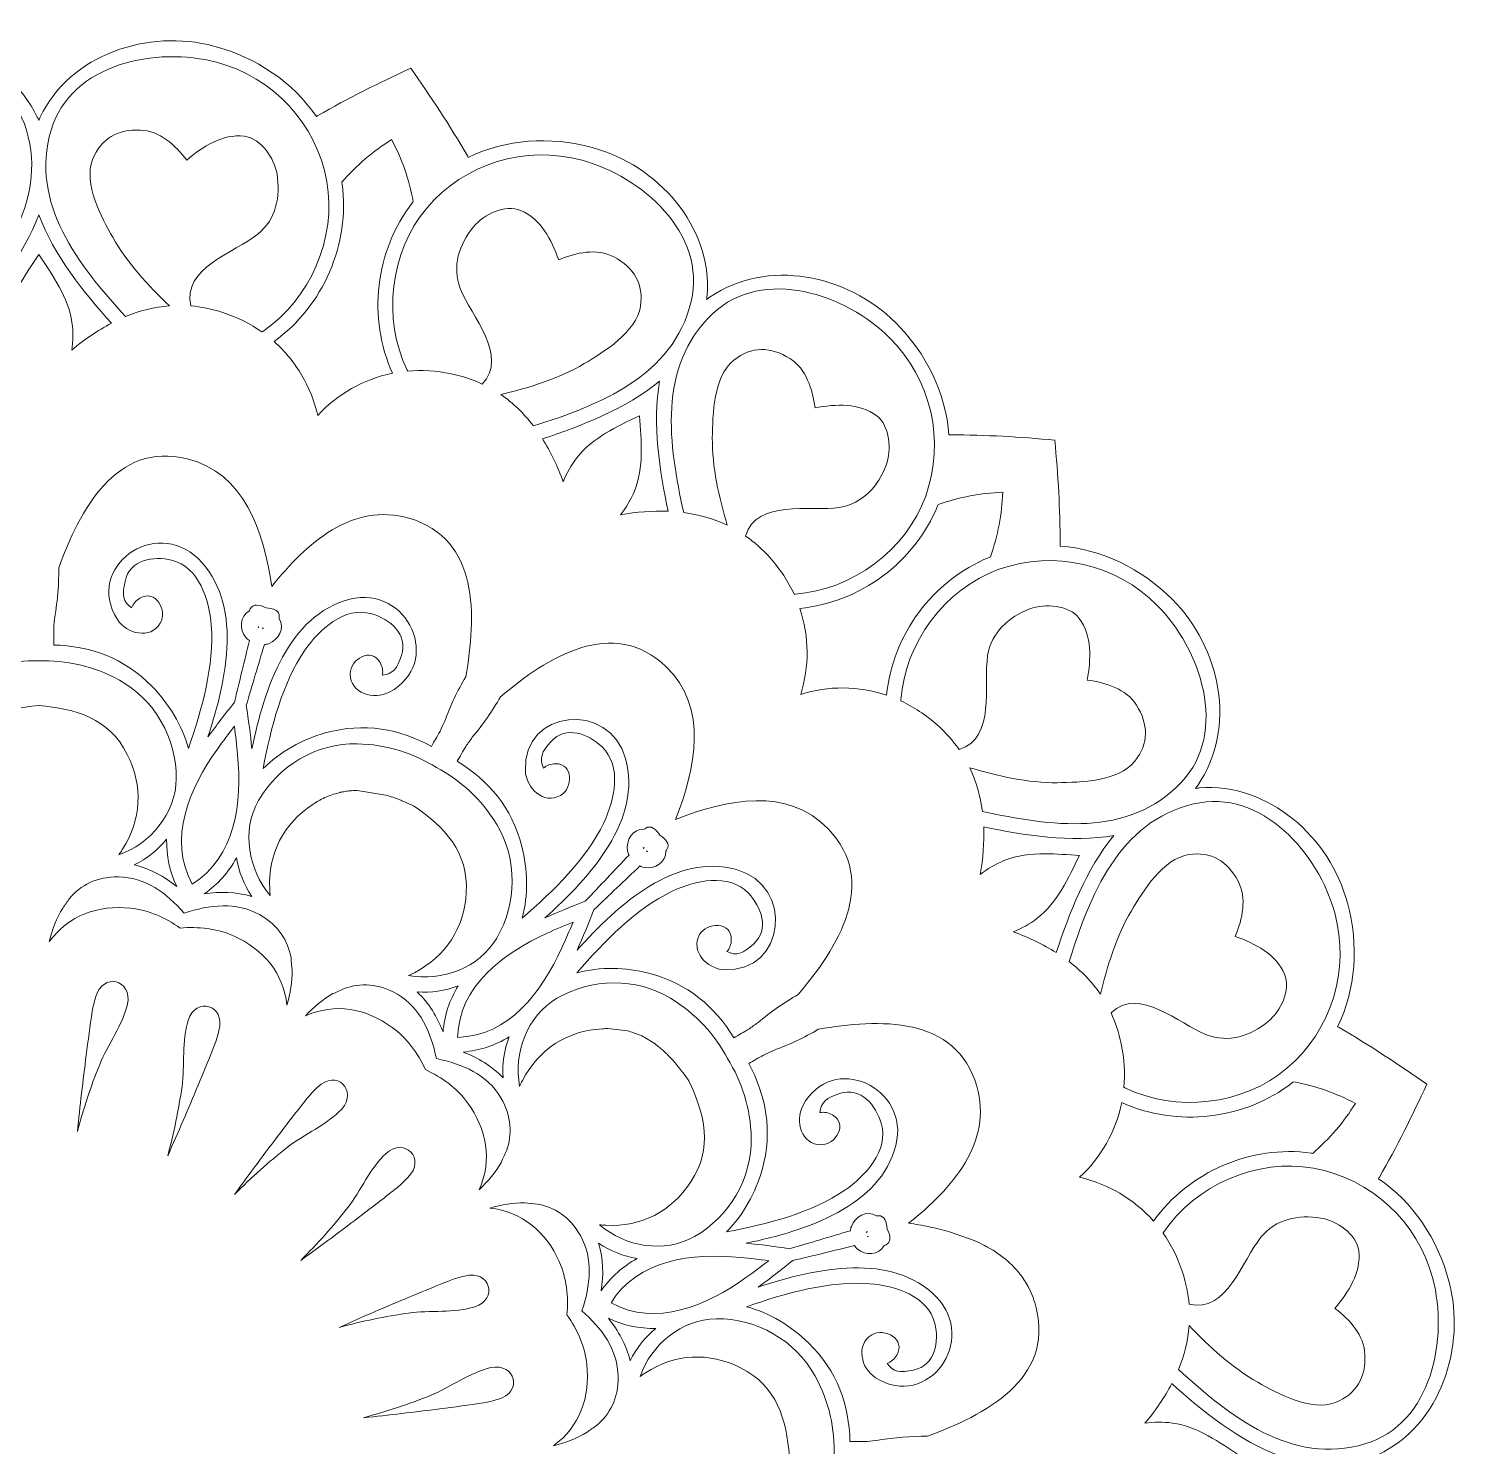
# Model space of a CAD drawing. Header units: inches. Extents: x 55 to 655, y -401 to -5.
# Drawn here: x 559.3 to 654.7, y -99.3 to -5.3 of the extents above; entities that cross this region are included whole.
import ezdxf

# ---------------------------------------------------------------- set-up
doc = ezdxf.new("R2010")
doc.units = ezdxf.units.IN
doc.header["$MEASUREMENT"] = 0
doc.layers.add('Layer 1', color=7, linetype='Continuous')

msp = doc.modelspace()

# ---------------------------------------------------------------- linework, layer by layer
at = {"layer": 'Layer 1', "lineweight": 0}
for points, knots in [([(648.81, -100.1), (648.73, -100.06), (648.66, -100.04), (648.58, -100), (648.66, -99.96), (648.73, -99.94), (648.81, -99.9), (653, -97.91), (654.67, -92.71), (653.52, -88.39), (652.77, -85.57), (651.13, -83.14), (648.84, -81.59), (648.86, -81.56), (648.89, -81.53), (648.91, -81.5), (650.05, -79.49), (651.09, -77.43), (652.05, -75.33), (650.17, -74), (648.24, -72.74), (646.25, -71.57), (646.21, -71.55), (646.18, -71.53), (646.14, -71.52), (647.35, -69.03), (647.56, -66.11), (646.79, -63.29), (645.63, -58.98), (641.58, -55.31), (636.97, -55.68), (636.88, -55.69), (636.8, -55.7), (636.71, -55.71), (636.76, -55.64), (636.82, -55.58), (636.86, -55.51), (639.5, -51.69), (638.34, -46.35), (635.19, -43.19), (633.13, -41.12), (630.49, -39.84), (627.73, -39.64), (627.74, -39.6), (627.74, -39.56), (627.74, -39.52), (627.73, -37.21), (627.61, -34.91), (627.38, -32.62), (625.09, -32.39), (622.79, -32.27), (620.48, -32.26), (620.44, -32.26), (620.4, -32.26), (620.36, -32.27), (620.16, -29.51), (618.88, -26.87), (616.81, -24.81), (613.65, -21.66), (608.31, -20.5), (604.49, -23.14), (604.42, -23.18), (604.36, -23.24), (604.29, -23.29), (604.3, -23.2), (604.31, -23.12), (604.32, -23.03), (604.69, -18.42), (601.02, -14.37), (596.71, -13.21), (593.89, -12.44), (590.97, -12.65), (588.48, -13.86), (588.47, -13.82), (588.45, -13.79), (588.43, -13.75), (587.26, -11.76), (586, -9.83), (584.67, -7.95), (582.57, -8.91), (580.51, -9.95), (578.5, -11.09), (578.47, -11.11), (578.44, -11.14), (578.41, -11.16), (576.86, -8.87), (574.43, -7.23), (571.61, -6.48), (567.29, -5.33), (562.09, -7), (560.1, -11.19), (560.06, -11.27), (560.04, -11.34), (560, -11.42), (559.96, -11.34), (559.94, -11.27), (559.9, -11.19), (557.91, -7), (552.71, -5.33), (548.39, -6.48), (545.57, -7.23), (543.14, -8.87), (541.59, -11.16), (541.56, -11.14), (541.53, -11.11), (541.5, -11.09), (539.49, -9.95), (537.43, -8.91), (535.33, -7.95), (534, -9.83), (532.74, -11.76), (531.57, -13.75), (531.55, -13.79), (531.53, -13.82), (531.52, -13.86), (529.03, -12.65), (526.11, -12.44), (523.29, -13.21), (518.98, -14.37), (515.31, -18.42), (515.68, -23.03), (515.69, -23.12), (515.7, -23.2), (515.71, -23.29), (515.64, -23.24), (515.58, -23.18), (515.51, -23.14), (511.69, -20.5), (506.35, -21.66), (503.19, -24.81), (501.12, -26.87), (499.84, -29.51), (499.64, -32.27), (499.6, -32.26), (499.56, -32.26), (499.52, -32.26), (497.21, -32.27), (494.91, -32.39), (492.62, -32.62), (492.39, -34.91), (492.27, -37.21), (492.26, -39.52), (492.26, -39.56), (492.26, -39.6), (492.27, -39.64), (489.51, -39.84), (486.87, -41.12), (484.81, -43.19), (481.66, -46.35), (480.5, -51.69), (483.14, -55.51), (483.18, -55.58), (483.24, -55.64), (483.29, -55.71), (483.2, -55.7), (483.12, -55.69), (483.03, -55.68), (478.42, -55.31), (474.37, -58.98), (473.21, -63.29), (472.44, -66.11), (472.65, -69.03), (473.86, -71.52), (473.82, -71.53), (473.79, -71.55), (473.75, -71.57), (471.76, -72.74), (469.83, -74), (467.95, -75.33), (468.91, -77.43), (469.95, -79.49), (471.09, -81.5), (471.11, -81.53), (471.14, -81.56), (471.16, -81.59), (468.87, -83.14), (467.23, -85.57), (466.48, -88.39), (465.33, -92.71), (467, -97.91), (471.19, -99.9), (471.27, -99.94), (471.34, -99.96), (471.42, -100), (471.34, -100.04), (471.27, -100.06), (471.19, -100.1), (467, -102.09), (465.33, -107.29), (466.48, -111.61), (467.23, -114.43), (468.87, -116.86), (471.16, -118.41), (471.14, -118.44), (471.11, -118.47), (471.09, -118.5), (469.95, -120.51), (468.91, -122.57), (467.95, -124.67), (469.83, -126), (471.76, -127.26), (473.75, -128.43), (473.79, -128.45), (473.82, -128.47), (473.86, -128.48), (472.65, -130.97), (472.44, -133.89), (473.21, -136.71), (474.37, -141.02), (478.42, -144.69), (483.03, -144.32), (483.12, -144.31), (483.2, -144.3), (483.29, -144.29), (483.24, -144.36), (483.18, -144.42), (483.14, -144.49), (480.5, -148.31), (481.66, -153.65), (484.81, -156.81), (486.87, -158.88), (489.51, -160.16), (492.27, -160.36), (492.26, -160.4), (492.26, -160.44), (492.26, -160.48), (492.27, -162.79), (492.39, -165.09), (492.62, -167.38), (494.91, -167.61), (497.21, -167.73), (499.52, -167.74), (499.56, -167.74), (499.6, -167.74), (499.64, -167.73), (499.84, -170.49), (501.12, -173.13), (503.19, -175.19), (506.35, -178.34), (511.69, -179.5), (515.51, -176.86), (515.58, -176.82), (515.64, -176.76), (515.71, -176.71), (515.7, -176.8), (515.69, -176.88), (515.68, -176.97), (515.31, -181.58), (518.98, -185.63), (523.29, -186.79), (526.11, -187.56), (529.03, -187.35), (531.52, -186.14), (531.53, -186.18), (531.55, -186.21), (531.57, -186.25), (532.74, -188.24), (534, -190.17), (535.33, -192.05), (537.43, -191.09), (539.49, -190.05), (541.5, -188.91), (541.53, -188.89), (541.56, -188.86), (541.59, -188.84), (543.14, -191.13), (545.57, -192.77), (548.39, -193.52), (552.71, -194.67), (557.91, -193), (559.9, -188.81), (559.94, -188.73), (559.96, -188.66), (560, -188.58), (560.04, -188.66), (560.06, -188.73), (560.1, -188.81), (562.09, -193), (567.29, -194.67), (571.61, -193.52), (574.43, -192.77), (576.86, -191.13), (578.41, -188.84), (578.44, -188.86), (578.47, -188.89), (578.5, -188.91), (580.51, -190.05), (582.57, -191.09), (584.67, -192.05), (586, -190.17), (587.26, -188.24), (588.43, -186.25), (588.45, -186.21), (588.47, -186.18), (588.48, -186.14), (590.97, -187.35), (593.89, -187.56), (596.71, -186.79), (601.02, -185.63), (604.69, -181.58), (604.32, -176.97), (604.31, -176.88), (604.3, -176.8), (604.29, -176.71), (604.36, -176.76), (604.42, -176.82), (604.49, -176.86), (608.31, -179.5), (613.65, -178.34), (616.81, -175.19), (618.88, -173.13), (620.16, -170.49), (620.36, -167.73), (620.4, -167.74), (620.44, -167.74), (620.48, -167.74), (622.79, -167.73), (625.09, -167.61), (627.38, -167.38), (627.61, -165.09), (627.73, -162.79), (627.74, -160.48), (627.74, -160.44), (627.74, -160.4), (627.73, -160.36), (630.49, -160.16), (633.13, -158.88), (635.19, -156.81), (638.34, -153.65), (639.5, -148.31), (636.86, -144.49), (636.82, -144.42), (636.76, -144.36), (636.71, -144.29), (636.8, -144.3), (636.88, -144.31), (636.97, -144.32), (641.58, -144.69), (645.63, -141.02), (646.79, -136.71), (647.56, -133.89), (647.35, -130.97), (646.14, -128.48), (646.18, -128.47), (646.21, -128.45), (646.25, -128.43), (648.24, -127.26), (650.17, -126), (652.05, -124.67), (651.09, -122.57), (650.05, -120.51), (648.91, -118.5), (648.89, -118.47), (648.86, -118.44), (648.84, -118.41), (651.13, -116.86), (652.77, -114.43), (653.52, -111.61), (654.67, -107.29), (653, -102.09), (648.81, -100.1)], [0, 0, 0, 0, 1, 1, 1, 2, 2, 2, 3, 3, 3, 4, 4, 4, 5, 5, 5, 6, 6, 6, 7, 7, 7, 8, 8, 8, 9, 9, 9, 10, 10, 10, 11, 11, 11, 12, 12, 12, 13, 13, 13, 14, 14, 14, 15, 15, 15, 16, 16, 16, 17, 17, 17, 18, 18, 18, 19, 19, 19, 20, 20, 20, 21, 21, 21, 22, 22, 22, 23, 23, 23, 24, 24, 24, 25, 25, 25, 26, 26, 26, 27, 27, 27, 28, 28, 28, 29, 29, 29, 30, 30, 30, 31, 31, 31, 32, 32, 32, 33, 33, 33, 34, 34, 34, 35, 35, 35, 36, 36, 36, 37, 37, 37, 38, 38, 38, 39, 39, 39, 40, 40, 40, 41, 41, 41, 42, 42, 42, 43, 43, 43, 44, 44, 44, 45, 45, 45, 46, 46, 46, 47, 47, 47, 48, 48, 48, 49, 49, 49, 50, 50, 50, 51, 51, 51, 52, 52, 52, 53, 53, 53, 54, 54, 54, 55, 55, 55, 56, 56, 56, 57, 57, 57, 58, 58, 58, 59, 59, 59, 60, 60, 60, 61, 61, 61, 62, 62, 62, 63, 63, 63, 64, 64, 64, 65, 65, 65, 66, 66, 66, 67, 67, 67, 68, 68, 68, 69, 69, 69, 70, 70, 70, 71, 71, 71, 72, 72, 72, 73, 73, 73, 74, 74, 74, 75, 75, 75, 76, 76, 76, 77, 77, 77, 78, 78, 78, 79, 79, 79, 80, 80, 80, 81, 81, 81, 82, 82, 82, 83, 83, 83, 84, 84, 84, 85, 85, 85, 86, 86, 86, 87, 87, 87, 88, 88, 88, 89, 89, 89, 90, 90, 90, 91, 91, 91, 92, 92, 92, 93, 93, 93, 94, 94, 94, 95, 95, 95, 96, 96, 96, 97, 97, 97, 98, 98, 98, 99, 99, 99, 100, 100, 100, 101, 101, 101, 102, 102, 102, 103, 103, 103, 104, 104, 104, 105, 105, 105, 106, 106, 106, 107, 107, 107, 108, 108, 108, 109, 109, 109, 110, 110, 110, 111, 111, 111, 112, 112, 112, 113, 113, 113, 114, 114, 114, 115, 115, 115, 116, 116, 116, 117, 117, 117, 118, 118, 118, 119, 119, 119, 120, 120, 120, 120]), ([(540.9, -15.45), (541.59, -11.62), (544.45, -8.55), (548.22, -7.55), (552.12, -6.51), (557.85, -7.58), (559.18, -12.05), (560.63, -16.92), (557.33, -21.04), (554.25, -24.42), (553.32, -24.03), (552.34, -23.78), (551.33, -23.71), (552.75, -22.35), (554.13, -20.87), (555.09, -19.16), (555.84, -17.82), (557.05, -15.61), (556.43, -14.01), (555.89, -12.61), (554.74, -11.98), (553.26, -12.05), (551.98, -12.1), (550.95, -13.05), (550.19, -14.04), (549.1, -13.14), (547.83, -12.29), (546.38, -12.46), (545.25, -12.6), (544.37, -13.95), (544.2, -14.98), (543.96, -16.44), (544.26, -17.98), (545.48, -18.95), (547.03, -20.19), (550.5, -21.19), (549.92, -23.71), (549.23, -23.77), (548.52, -23.91), (547.79, -24.15), (546.83, -24.46), (545.96, -24.9), (545.2, -25.44), (545.19, -25.43), (545.17, -25.41), (545.15, -25.4), (542.01, -23.29), (540.22, -19.21), (540.9, -15.45)], [0, 0, 0, 0, 1, 1, 1, 2, 2, 2, 3, 3, 3, 4, 4, 4, 5, 5, 5, 6, 6, 6, 7, 7, 7, 8, 8, 8, 9, 9, 9, 10, 10, 10, 11, 11, 11, 12, 12, 12, 13, 13, 13, 14, 14, 14, 15, 15, 15, 16, 16, 16, 16]), ([(560.82, -12.05), (562.15, -7.58), (567.88, -6.51), (571.78, -7.55), (575.55, -8.55), (578.41, -11.62), (579.1, -15.45), (579.78, -19.21), (577.99, -23.29), (574.85, -25.4), (574.83, -25.41), (574.81, -25.43), (574.8, -25.44), (574.04, -24.9), (573.17, -24.46), (572.21, -24.15), (571.48, -23.91), (570.77, -23.77), (570.08, -23.71), (569.5, -21.19), (572.97, -20.19), (574.52, -18.95), (575.74, -17.98), (576.04, -16.44), (575.8, -14.98), (575.63, -13.95), (574.75, -12.6), (573.62, -12.46), (572.17, -12.29), (570.9, -13.14), (569.81, -14.04), (569.05, -13.05), (568.02, -12.1), (566.74, -12.05), (565.26, -11.98), (564.11, -12.61), (563.57, -14.01), (562.95, -15.61), (564.16, -17.82), (564.91, -19.16), (565.87, -20.87), (567.25, -22.35), (568.67, -23.71), (567.66, -23.78), (566.68, -24.03), (565.75, -24.42), (562.67, -21.04), (559.37, -16.92), (560.82, -12.05)], [0, 0, 0, 0, 1, 1, 1, 2, 2, 2, 3, 3, 3, 4, 4, 4, 5, 5, 5, 6, 6, 6, 7, 7, 7, 8, 8, 8, 9, 9, 9, 10, 10, 10, 11, 11, 11, 12, 12, 12, 13, 13, 13, 14, 14, 14, 15, 15, 15, 16, 16, 16, 16]), ([(583.4, -12.68), (584.08, -13.95), (584.56, -15.33), (584.84, -16.79), (584.82, -16.81), (584.8, -16.83), (584.78, -16.86), (582.3, -20.05), (581.8, -24.52), (583.46, -28.18), (581.51, -28.57), (579.79, -29.57), (578.5, -30.98), (578.29, -30.04), (577.93, -29.14), (577.45, -28.32), (576.96, -27.49), (576.34, -26.73), (575.6, -26.07), (578.86, -23.73), (580.66, -19.61), (580.11, -15.61), (580.11, -15.58), (580.1, -15.54), (580.09, -15.51), (581.06, -14.39), (582.17, -13.44), (583.4, -12.68)], [0, 0, 0, 0, 1, 1, 1, 2, 2, 2, 3, 3, 3, 4, 4, 4, 5, 5, 5, 6, 6, 6, 7, 7, 7, 8, 8, 8, 9, 9, 9, 9]), ([(596.03, -14.05), (599.92, -15.1), (604.34, -18.89), (603.26, -23.42), (602.09, -28.37), (597.17, -30.29), (592.81, -31.67), (592.19, -30.87), (591.48, -30.16), (590.64, -29.59), (592.54, -29.13), (594.48, -28.54), (596.17, -27.54), (597.49, -26.76), (599.64, -25.43), (599.9, -23.74), (600.14, -22.26), (599.46, -21.15), (598.14, -20.46), (597, -19.87), (595.64, -20.17), (594.48, -20.65), (593.99, -19.33), (593.31, -17.95), (591.97, -17.38), (590.93, -16.94), (589.49, -17.66), (588.83, -18.47), (587.88, -19.61), (587.39, -21.1), (587.95, -22.55), (588.68, -24.4), (591.18, -27), (589.41, -28.9), (588.79, -28.6), (588.1, -28.37), (587.35, -28.21), (586.37, -28), (585.39, -27.95), (584.46, -28.03), (584.46, -28.01), (584.45, -27.99), (584.44, -27.97), (582.78, -24.57), (583.27, -20.14), (585.73, -17.22), (588.24, -14.25), (592.26, -13.03), (596.03, -14.05)], [0, 0, 0, 0, 1, 1, 1, 2, 2, 2, 3, 3, 3, 4, 4, 4, 5, 5, 5, 6, 6, 6, 7, 7, 7, 8, 8, 8, 9, 9, 9, 10, 10, 10, 11, 11, 11, 12, 12, 12, 13, 13, 13, 14, 14, 14, 15, 15, 15, 16, 16, 16, 16]), ([(560, -17.66), (561, -20.36), (563.01, -22.86), (564.82, -24.86), (563.9, -25.34), (563.02, -25.94), (562.19, -26.64), (562.29, -26.05), (562.29, -25.43), (562.2, -24.82), (561.96, -23.1), (560.94, -21.73), (560, -20.31), (559.06, -21.73), (558.04, -23.1), (557.8, -24.82), (557.71, -25.43), (557.71, -26.05), (557.81, -26.64), (556.98, -25.94), (556.1, -25.34), (555.18, -24.86), (556.99, -22.86), (559, -20.36), (560, -17.66)], [0, 0, 0, 0, 1, 1, 1, 2, 2, 2, 3, 3, 3, 4, 4, 4, 5, 5, 5, 6, 6, 6, 7, 7, 7, 8, 8, 8, 8]), ([(604.68, -24.24), (608.07, -21.04), (613.57, -22.98), (616.43, -25.82), (619.19, -28.57), (620.13, -32.67), (618.82, -36.32), (617.52, -39.92), (613.93, -42.56), (610.16, -42.82), (610.13, -42.82), (610.12, -42.83), (610.1, -42.83), (609.7, -41.98), (609.17, -41.17), (608.5, -40.41), (607.99, -39.85), (607.44, -39.37), (606.87, -38.97), (607.63, -36.5), (611.13, -37.37), (613.1, -37.07), (614.64, -36.83), (615.67, -35.66), (616.2, -34.27), (616.56, -33.29), (616.47, -31.68), (615.57, -31), (614.4, -30.12), (612.87, -30.23), (611.48, -30.46), (611.31, -29.23), (610.9, -27.89), (609.81, -27.2), (608.56, -26.4), (607.25, -26.37), (606.09, -27.31), (604.75, -28.39), (604.69, -30.91), (604.67, -32.45), (604.65, -34.41), (605.11, -36.38), (605.66, -38.26), (604.74, -37.82), (603.77, -37.56), (602.77, -37.42), (601.79, -32.96), (600.99, -27.73), (604.68, -24.24)], [0, 0, 0, 0, 1, 1, 1, 2, 2, 2, 3, 3, 3, 4, 4, 4, 5, 5, 5, 6, 6, 6, 7, 7, 7, 8, 8, 8, 9, 9, 9, 10, 10, 10, 11, 11, 11, 12, 12, 12, 13, 13, 13, 14, 14, 14, 15, 15, 15, 16, 16, 16, 16]), ([(601.74, -37.33), (600.71, -37.29), (599.65, -37.38), (598.58, -37.56), (598.96, -37.1), (599.27, -36.57), (599.5, -35.99), (600.15, -34.39), (599.95, -32.68), (599.84, -30.99), (599.08, -31.36), (598.31, -31.72), (597.59, -32.16), (596.88, -32.59), (596.22, -33.1), (595.68, -33.79), (595.3, -34.27), (594.99, -34.81), (594.78, -35.37), (594.41, -34.36), (593.95, -33.39), (593.4, -32.52), (595.96, -31.69), (598.96, -30.53), (601.17, -28.7), (600.68, -31.52), (601.18, -34.7), (601.74, -37.33)], [0, 0, 0, 0, 1, 1, 1, 2, 2, 2, 3, 3, 3, 4, 4, 4, 5, 5, 5, 6, 6, 6, 7, 7, 7, 8, 8, 8, 9, 9, 9, 9]), ([(588.32, -48.3), (587.76, -49.23), (587.3, -50.22), (586.92, -51.26), (586.81, -51.48), (586.71, -51.71), (586.61, -51.93), (586.42, -52.26), (586.23, -52.59), (586.04, -52.92), (583.95, -51.77), (581.58, -51.31), (579, -52.03), (577.5, -52.46), (576, -53.26), (574.88, -54.39), (575.39, -51.7), (576.14, -48.74), (577.65, -46.54), (578.58, -45.2), (580.26, -43.6), (582.08, -44.13), (583.25, -44.47), (584.52, -45.47), (584.06, -46.89), (583.78, -47.75), (583.49, -48.15), (582.79, -48.19), (582.84, -47.92), (582.8, -47.64), (582.64, -47.36), (582.04, -46.31), (580.65, -47.15), (580.65, -48.12), (580.66, -49.42), (582.23, -49.86), (583.24, -49.33), (586.88, -47.41), (584.47, -42.17), (580.62, -43.16), (576.56, -44.21), (574.97, -49.06), (574.13, -53.08), (574.04, -52.12), (573.91, -51.17), (573.76, -50.21), (574.16, -48.86), (574.56, -47.51), (574.96, -46.17), (575.05, -46.16), (575.14, -46.15), (575.23, -46.11), (575.92, -45.88), (576.34, -45.08), (575.94, -44.44), (575.95, -44.4), (575.95, -44.35), (575.95, -44.31), (575.97, -44.15), (575.85, -43.95), (575.71, -43.89), (575.51, -43.78), (575.29, -43.74), (575.08, -43.74), (574.89, -43.63), (574.68, -43.56), (574.45, -43.55), (574.3, -43.54), (574.09, -43.65), (574.03, -43.8), (574.01, -43.84), (573.99, -43.88), (573.97, -43.93), (573.32, -44.29), (573.28, -45.18), (573.75, -45.72), (573.81, -45.79), (573.89, -45.85), (573.97, -45.9), (573.64, -47.26), (573.3, -48.63), (572.98, -50), (572.37, -50.76), (571.78, -51.52), (571.22, -52.29), (572.5, -48.4), (573.55, -43.4), (570.56, -40.47), (567.72, -37.69), (563.02, -41.02), (565.21, -44.5), (565.82, -45.46), (567.4, -45.86), (568.06, -44.75), (568.55, -43.9), (567.75, -42.48), (566.71, -43.09), (566.43, -43.25), (566.26, -43.48), (566.16, -43.74), (565.58, -43.35), (565.53, -42.86), (565.72, -41.98), (566.03, -40.52), (567.63, -40.28), (568.81, -40.57), (570.65, -41.02), (571.31, -43.25), (571.44, -44.88), (571.65, -47.54), (570.82, -50.48), (569.92, -53.06), (569.51, -51.52), (568.61, -50.07), (567.53, -48.96), (565.66, -47.04), (563.37, -46.26), (560.99, -46.2), (560.99, -46.2), (560.99, -45.07), (560.99, -45.07), (561.01, -44.82), (561.04, -44.58), (561.06, -44.33), (561.25, -43.24), (561.34, -42.16), (561.33, -41.07), (562.71, -37.27), (565.11, -32.68), (569.84, -33.85), (573.63, -34.78), (574.92, -38.68), (575.46, -42.31), (577.74, -39.44), (580.81, -36.71), (584.55, -37.79), (589.23, -39.15), (589.02, -44.32), (588.32, -48.3)], [0, 0, 0, 0, 1, 1, 1, 2, 2, 2, 3, 3, 3, 4, 4, 4, 5, 5, 5, 6, 6, 6, 7, 7, 7, 8, 8, 8, 9, 9, 9, 10, 10, 10, 11, 11, 11, 12, 12, 12, 13, 13, 13, 14, 14, 14, 15, 15, 15, 16, 16, 16, 17, 17, 17, 18, 18, 18, 19, 19, 19, 20, 20, 20, 21, 21, 21, 22, 22, 22, 23, 23, 23, 24, 24, 24, 25, 25, 25, 26, 26, 26, 27, 27, 27, 28, 28, 28, 29, 29, 29, 30, 30, 30, 31, 31, 31, 32, 32, 32, 33, 33, 33, 34, 34, 34, 35, 35, 35, 36, 36, 36, 37, 37, 37, 38, 38, 38, 39, 39, 39, 40, 40, 40, 41, 41, 41, 42, 42, 42, 43, 43, 43, 44, 44, 44, 45, 45, 45, 46, 46, 46, 46]), ([(619.65, -36.88), (621.05, -36.39), (622.49, -36.12), (623.93, -36.07), (623.88, -37.51), (623.61, -38.95), (623.12, -40.35), (623.09, -40.37), (623.06, -40.38), (623.03, -40.39), (619.28, -41.91), (616.62, -45.54), (616.23, -49.53), (614.35, -48.89), (612.35, -48.9), (610.53, -49.47), (611.1, -47.65), (611.11, -45.65), (610.47, -43.77), (614.46, -43.38), (618.09, -40.72), (619.61, -36.97), (619.62, -36.94), (619.63, -36.91), (619.65, -36.88)], [0, 0, 0, 0, 1, 1, 1, 2, 2, 2, 3, 3, 3, 4, 4, 4, 5, 5, 5, 6, 6, 6, 7, 7, 7, 8, 8, 8, 8]), ([(634.18, -43.57), (637.02, -46.43), (638.96, -51.93), (635.76, -55.32), (632.27, -59.01), (627.04, -58.21), (622.58, -57.23), (622.44, -56.23), (622.18, -55.26), (621.74, -54.34), (623.62, -54.89), (625.59, -55.35), (627.55, -55.33), (629.09, -55.31), (631.61, -55.24), (632.69, -53.91), (633.63, -52.75), (633.6, -51.44), (632.8, -50.19), (632.11, -49.1), (630.77, -48.69), (629.54, -48.52), (629.77, -47.13), (629.88, -45.6), (629, -44.43), (628.32, -43.53), (626.71, -43.44), (625.73, -43.8), (624.34, -44.33), (623.17, -45.36), (622.93, -46.9), (622.63, -48.87), (623.5, -52.37), (621.03, -53.13), (620.63, -52.56), (620.15, -52.01), (619.59, -51.5), (618.83, -50.83), (618.02, -50.3), (617.17, -49.9), (617.17, -49.88), (617.18, -49.87), (617.18, -49.84), (617.44, -46.07), (620.08, -42.48), (623.68, -41.18), (627.33, -39.87), (631.43, -40.81), (634.18, -43.57)], [0, 0, 0, 0, 1, 1, 1, 2, 2, 2, 3, 3, 3, 4, 4, 4, 5, 5, 5, 6, 6, 6, 7, 7, 7, 8, 8, 8, 9, 9, 9, 10, 10, 10, 11, 11, 11, 12, 12, 12, 13, 13, 13, 14, 14, 14, 15, 15, 15, 16, 16, 16, 16]), ([(601.6, -47.64), (604.41, -50.34), (603.58, -54.36), (602.23, -57.77), (605.64, -56.42), (609.66, -55.59), (612.36, -58.4), (615.74, -61.92), (612.98, -66.29), (610.37, -69.38), (609.43, -69.91), (608.53, -70.54), (607.68, -71.25), (607.48, -71.39), (607.28, -71.53), (607.08, -71.68), (606.75, -71.87), (606.42, -72.06), (606.09, -72.25), (604.86, -70.21), (603.03, -68.62), (600.44, -67.96), (598.93, -67.58), (597.23, -67.52), (595.69, -67.94), (597.48, -65.87), (599.6, -63.68), (602.01, -62.53), (603.49, -61.83), (605.75, -61.28), (607.06, -62.66), (607.9, -63.54), (608.5, -65.04), (607.39, -66.04), (606.72, -66.64), (606.27, -66.84), (605.64, -66.53), (605.82, -66.32), (605.93, -66.05), (605.93, -65.73), (605.93, -64.53), (604.31, -64.55), (603.83, -65.4), (603.19, -66.52), (604.32, -67.69), (605.46, -67.73), (609.57, -67.9), (610.11, -62.16), (606.27, -61.09), (602.24, -59.97), (598.44, -63.38), (595.7, -66.43), (596.09, -65.55), (596.46, -64.67), (596.81, -63.76), (597.83, -62.79), (598.85, -61.83), (599.87, -60.85), (599.95, -60.9), (600.04, -60.93), (600.14, -60.95), (600.85, -61.09), (601.61, -60.61), (601.58, -59.86), (601.61, -59.82), (601.63, -59.78), (601.66, -59.75), (601.76, -59.62), (601.75, -59.39), (601.66, -59.26), (601.54, -59.07), (601.37, -58.92), (601.19, -58.81), (601.08, -58.63), (600.93, -58.46), (600.75, -58.34), (600.61, -58.25), (600.38, -58.24), (600.25, -58.34), (600.22, -58.37), (600.18, -58.39), (600.14, -58.42), (599.39, -58.39), (598.91, -59.15), (599.05, -59.86), (599.07, -59.96), (599.1, -60.05), (599.15, -60.13), (598.17, -61.15), (597.21, -62.17), (596.24, -63.19), (595.33, -63.54), (594.45, -63.91), (593.57, -64.3), (596.62, -61.56), (600.03, -57.76), (598.91, -53.73), (597.84, -49.89), (592.1, -50.43), (592.27, -54.54), (592.31, -55.68), (593.48, -56.81), (594.6, -56.17), (595.45, -55.69), (595.47, -54.07), (594.27, -54.07), (593.95, -54.07), (593.68, -54.18), (593.47, -54.36), (593.16, -53.73), (593.36, -53.28), (593.96, -52.61), (594.96, -51.5), (596.46, -52.1), (597.34, -52.94), (598.72, -54.25), (598.17, -56.51), (597.47, -57.99), (596.32, -60.4), (594.13, -62.52), (592.06, -64.31), (592.48, -62.77), (592.42, -61.07), (592.04, -59.56), (591.38, -56.97), (589.79, -55.14), (587.75, -53.91), (587.94, -53.58), (588.13, -53.25), (588.32, -52.92), (588.47, -52.72), (588.61, -52.52), (588.75, -52.32), (589.46, -51.47), (590.09, -50.57), (590.62, -49.63), (593.71, -47.02), (598.08, -44.26), (601.6, -47.64)], [0, 0, 0, 0, 1, 1, 1, 2, 2, 2, 3, 3, 3, 4, 4, 4, 5, 5, 5, 6, 6, 6, 7, 7, 7, 8, 8, 8, 9, 9, 9, 10, 10, 10, 11, 11, 11, 12, 12, 12, 13, 13, 13, 14, 14, 14, 15, 15, 15, 16, 16, 16, 17, 17, 17, 18, 18, 18, 19, 19, 19, 20, 20, 20, 21, 21, 21, 22, 22, 22, 23, 23, 23, 24, 24, 24, 25, 25, 25, 26, 26, 26, 27, 27, 27, 28, 28, 28, 29, 29, 29, 30, 30, 30, 31, 31, 31, 32, 32, 32, 33, 33, 33, 34, 34, 34, 35, 35, 35, 36, 36, 36, 37, 37, 37, 38, 38, 38, 39, 39, 39, 40, 40, 40, 41, 41, 41, 42, 42, 42, 43, 43, 43, 44, 44, 44, 45, 45, 45, 46, 46, 46, 46]), ([(574.55, -45.04), (574.57, -45.01), (574.57, -44.99), (574.58, -44.97), (574.58, -44.97), (574.58, -45.03), (574.58, -45.03), (574.58, -45.03), (574.57, -45.03), (574.55, -45.04)], [0, 0, 0, 0, 1, 1, 1, 2, 2, 2, 3, 3, 3, 3]), ([(574.85, -45.1), (574.87, -45.09), (574.87, -45.07), (574.89, -45.05), (574.88, -45.07), (574.88, -45.1), (574.88, -45.12), (574.88, -45.12), (574.85, -45.1), (574.85, -45.1)], [0, 0, 0, 0, 1, 1, 1, 2, 2, 2, 3, 3, 3, 3]), ([(565.35, -48.53), (567.69, -49.82), (569.15, -52.41), (569.12, -55.06), (569.1, -57.37), (567.4, -59.38), (565.3, -60.12), (565.38, -60.01), (565.47, -59.89), (565.54, -59.77), (566.81, -57.78), (566.92, -55.56), (565.87, -53.46), (564.65, -51.03), (562.43, -50.41), (560, -50.22), (557.57, -50.41), (555.35, -51.03), (554.13, -53.46), (553.08, -55.56), (553.19, -57.78), (554.46, -59.77), (554.53, -59.89), (554.62, -60.01), (554.7, -60.12), (552.6, -59.38), (550.9, -57.37), (550.88, -55.06), (550.85, -52.41), (552.31, -49.82), (554.65, -48.53), (556.4, -47.57), (558.2, -47.2), (560, -47.25), (561.8, -47.2), (563.6, -47.57), (565.35, -48.53)], [0, 0, 0, 0, 1, 1, 1, 2, 2, 2, 3, 3, 3, 4, 4, 4, 5, 5, 5, 6, 6, 6, 7, 7, 7, 8, 8, 8, 9, 9, 9, 10, 10, 10, 11, 11, 11, 12, 12, 12, 12]), ([(570.17, -62.05), (568.54, -59.06), (569.99, -55.71), (571.85, -53.1), (572.21, -52.59), (572.59, -52.09), (572.97, -51.59), (573.05, -52.22), (573.13, -52.83), (573.18, -53.45), (573.49, -56.65), (573.07, -60.28), (570.17, -62.05)], [0, 0, 0, 0, 1, 1, 1, 2, 2, 2, 3, 3, 3, 4, 4, 4, 4]), ([(590.37, -65.64), (589.2, -67.63), (586.72, -68.52), (584.53, -68.11), (584.66, -68.06), (584.78, -68), (584.91, -67.93), (587, -66.84), (588.22, -64.98), (588.35, -62.62), (588.51, -59.92), (586.9, -58.27), (584.89, -56.89), (584.66, -56.78), (584.42, -56.67), (584.19, -56.57), (584.11, -56.54), (584.03, -56.51), (583.95, -56.47), (583.64, -56.35), (583.32, -56.24), (583.01, -56.15), (583.01, -56.15), (581.12, -55.85), (581.12, -55.85), (581, -55.85), (580.88, -55.85), (580.75, -55.86), (580.63, -55.87), (580.51, -55.88), (580.39, -55.9), (580.28, -55.92), (580.17, -55.93), (580.05, -55.96), (580.03, -55.96), (580.01, -55.97), (579.99, -55.97), (579.88, -56), (579.77, -56.03), (579.66, -56.06), (579.35, -56.15), (579.05, -56.27), (578.74, -56.43), (578.62, -56.49), (578.5, -56.57), (578.37, -56.64), (578.31, -56.68), (578.25, -56.72), (578.19, -56.76), (576.22, -58.05), (575.21, -60.03), (575.32, -62.39), (575.32, -62.53), (575.34, -62.68), (575.35, -62.81), (573.9, -61.12), (573.43, -58.53), (574.57, -56.52), (575.87, -54.22), (578.43, -52.69), (581.11, -52.75), (583.1, -52.79), (584.85, -53.37), (586.37, -54.32), (587.96, -55.17), (589.34, -56.39), (590.37, -58.1), (591.76, -60.39), (591.71, -63.36), (590.37, -65.64)], [0, 0, 0, 0, 1, 1, 1, 2, 2, 2, 3, 3, 3, 4, 4, 4, 5, 5, 5, 6, 6, 6, 7, 7, 7, 8, 8, 8, 9, 9, 9, 10, 10, 10, 11, 11, 11, 12, 12, 12, 13, 13, 13, 14, 14, 14, 15, 15, 15, 16, 16, 16, 17, 17, 17, 18, 18, 18, 19, 19, 19, 20, 20, 20, 21, 21, 21, 22, 22, 22, 23, 23, 23, 23]), ([(645.95, -63.97), (646.97, -67.74), (645.75, -71.76), (642.78, -74.27), (639.86, -76.73), (635.43, -77.22), (632.03, -75.56), (632.01, -75.55), (631.99, -75.54), (631.97, -75.54), (632.05, -74.61), (632, -73.63), (631.79, -72.65), (631.63, -71.9), (631.4, -71.21), (631.11, -70.59), (633, -68.82), (635.6, -71.32), (637.45, -72.05), (638.9, -72.61), (640.39, -72.12), (641.53, -71.17), (642.34, -70.51), (643.06, -69.07), (642.62, -68.03), (642.05, -66.69), (640.67, -66.01), (639.35, -65.52), (639.83, -64.36), (640.13, -63), (639.54, -61.86), (638.85, -60.54), (637.74, -59.86), (636.26, -60.1), (634.57, -60.36), (633.24, -62.51), (632.46, -63.83), (631.46, -65.52), (630.87, -67.46), (630.41, -69.36), (629.84, -68.52), (629.13, -67.81), (628.33, -67.19), (629.71, -62.83), (631.63, -57.91), (636.58, -56.74), (641.11, -55.66), (644.9, -60.08), (645.95, -63.97)], [0, 0, 0, 0, 1, 1, 1, 2, 2, 2, 3, 3, 3, 4, 4, 4, 5, 5, 5, 6, 6, 6, 7, 7, 7, 8, 8, 8, 9, 9, 9, 10, 10, 10, 11, 11, 11, 12, 12, 12, 13, 13, 13, 14, 14, 14, 15, 15, 15, 16, 16, 16, 16]), ([(566.33, -60.78), (567.17, -60.38), (567.89, -59.8), (568.48, -59.08), (568.46, -60.16), (568.67, -61.22), (569.15, -62.22), (568.32, -61.55), (567.39, -61.04), (566.33, -60.78)], [0, 0, 0, 0, 1, 1, 1, 2, 2, 2, 3, 3, 3, 3]), ([(624.63, -65.22), (625.19, -65.01), (625.73, -64.7), (626.21, -64.32), (627.58, -63.25), (628.26, -61.68), (629.01, -60.16), (628.25, -60.11), (627.49, -60.04), (626.74, -60.04), (625.81, -60.04), (624.89, -60.14), (624.01, -60.5), (623.43, -60.73), (622.9, -61.04), (622.44, -61.42), (622.62, -60.35), (622.71, -59.29), (622.67, -58.26), (625.3, -58.82), (628.48, -59.32), (631.3, -58.83), (629.47, -61.04), (628.31, -64.04), (627.48, -66.6), (626.61, -66.05), (625.64, -65.59), (624.63, -65.22)], [0, 0, 0, 0, 1, 1, 1, 2, 2, 2, 3, 3, 3, 4, 4, 4, 5, 5, 5, 6, 6, 6, 7, 7, 7, 8, 8, 8, 9, 9, 9, 9]), ([(600.08, -59.68), (600.1, -59.66), (600.12, -59.65), (600.14, -59.63), (600.14, -59.65), (600.12, -59.67), (600.12, -59.69), (600.11, -59.68), (600.1, -59.68), (600.08, -59.68)], [0, 0, 0, 0, 1, 1, 1, 2, 2, 2, 3, 3, 3, 3]), ([(600.31, -59.88), (600.33, -59.88), (600.35, -59.86), (600.37, -59.86), (600.35, -59.88), (600.34, -59.9), (600.32, -59.92), (600.32, -59.9), (600.32, -59.89), (600.31, -59.88)], [0, 0, 0, 0, 1, 1, 1, 2, 2, 2, 3, 3, 3, 3]), ([(574.13, -62.87), (573.07, -62.56), (572.02, -62.54), (570.97, -62.7), (571.88, -62.08), (572.59, -61.26), (573.11, -60.32), (573.27, -61.23), (573.6, -62.1), (574.13, -62.87)], [0, 0, 0, 0, 1, 1, 1, 2, 2, 2, 3, 3, 3, 3]), ([(569.65, -63.98), (571.33, -63.42), (573.1, -63.21), (574.64, -64.08), (575.91, -64.8), (576.53, -65.82), (576.73, -66.95), (576.75, -67.22), (576.78, -67.5), (576.81, -67.77), (576.82, -68.52), (576.69, -69.31), (576.46, -70.08), (576.23, -67.93), (574.88, -66.37), (572.91, -65.48), (571.8, -64.99), (570.59, -64.87), (569.38, -64.97), (568.89, -64.63), (568.37, -64.33), (567.81, -64.1), (567.26, -63.87), (566.68, -63.71), (566.08, -63.65), (563.93, -63.44), (561.98, -64.11), (560.7, -65.86), (560.9, -65.06), (561.19, -64.3), (561.59, -63.64), (561.74, -63.44), (561.89, -63.23), (562.03, -63.02), (562.78, -62.13), (563.82, -61.56), (565.28, -61.58), (567.06, -61.59), (568.48, -62.66), (569.65, -63.98)], [0, 0, 0, 0, 1, 1, 1, 2, 2, 2, 3, 3, 3, 4, 4, 4, 5, 5, 5, 6, 6, 6, 7, 7, 7, 8, 8, 8, 9, 9, 9, 10, 10, 10, 11, 11, 11, 12, 12, 12, 13, 13, 13, 13]), ([(594.69, -66.28), (593.36, -69.2), (591.18, -72.14), (587.78, -72.22), (587.86, -68.82), (590.8, -66.64), (593.72, -65.31), (594.28, -65.05), (594.86, -64.8), (595.43, -64.57), (595.2, -65.14), (594.95, -65.72), (594.69, -66.28)], [0, 0, 0, 0, 1, 1, 1, 2, 2, 2, 3, 3, 3, 4, 4, 4, 4]), ([(565.88, -70.01), (565.59, -71.36), (564.56, -72.72), (564.04, -74.01), (563.45, -75.47), (562.97, -76.95), (562.56, -78.46), (562.73, -76.77), (562.93, -75.09), (563.15, -73.4), (563.27, -72.43), (563.4, -71.46), (563.55, -70.49), (563.6, -70.18), (563.67, -69.87), (563.77, -69.57), (564.25, -67.84), (566.22, -68.41), (565.88, -70.01)], [0, 0, 0, 0, 1, 1, 1, 2, 2, 2, 3, 3, 3, 4, 4, 4, 5, 5, 5, 6, 6, 6, 6]), ([(586.37, -73.63), (588.1, -73.99), (589.74, -74.69), (590.64, -76.22), (591.37, -77.47), (591.4, -78.66), (591.02, -79.74), (590.89, -79.99), (590.78, -80.24), (590.68, -80.49), (590.31, -81.15), (589.8, -81.77), (589.21, -82.32), (590.09, -80.34), (589.7, -78.31), (588.44, -76.56), (587.73, -75.58), (586.74, -74.87), (585.64, -74.36), (585.13, -73.26), (584.42, -72.27), (583.44, -71.56), (581.69, -70.3), (579.66, -69.91), (577.68, -70.79), (578.23, -70.2), (578.85, -69.69), (579.51, -69.32), (579.76, -69.22), (580.01, -69.11), (580.26, -68.98), (581.34, -68.6), (582.53, -68.63), (583.78, -69.36), (585.31, -70.26), (586.01, -71.9), (586.37, -73.63)], [0, 0, 0, 0, 1, 1, 1, 2, 2, 2, 3, 3, 3, 4, 4, 4, 5, 5, 5, 6, 6, 6, 7, 7, 7, 8, 8, 8, 9, 9, 9, 10, 10, 10, 11, 11, 11, 12, 12, 12, 12]), ([(603.48, -85.43), (601.47, -86.57), (598.88, -86.1), (597.19, -84.65), (597.32, -84.66), (597.47, -84.68), (597.61, -84.68), (599.97, -84.79), (601.95, -83.78), (603.24, -81.81), (604.74, -79.54), (604.16, -77.31), (603.11, -75.11), (603.11, -75.11), (602.86, -74.75), (602.86, -74.75), (602.77, -74.64), (602.69, -74.52), (602.6, -74.41), (602.52, -74.3), (602.43, -74.19), (602.34, -74.08), (602.25, -73.97), (602.16, -73.86), (602.07, -73.76), (601.97, -73.65), (601.88, -73.55), (601.79, -73.46), (601.71, -73.37), (601.63, -73.3), (601.55, -73.22), (601.55, -73.22), (601.42, -73.1), (601.42, -73.1), (601.34, -73.03), (601.26, -72.97), (601.18, -72.9), (601.08, -72.82), (600.97, -72.73), (600.87, -72.65), (600.87, -72.65), (600.3, -72.29), (600.3, -72.29), (600.17, -72.21), (600.03, -72.14), (599.88, -72.08), (599.88, -72.08), (599.44, -71.91), (599.44, -71.91), (599.32, -71.86), (599.18, -71.82), (599.05, -71.79), (599.05, -71.79), (597.74, -71.63), (597.74, -71.63), (597.62, -71.63), (597.5, -71.64), (597.38, -71.65), (595.02, -71.78), (593.16, -73), (592.07, -75.09), (592, -75.22), (591.94, -75.34), (591.89, -75.47), (591.48, -73.28), (592.37, -70.8), (594.36, -69.63), (596.64, -68.29), (599.61, -68.24), (601.9, -69.63), (603.61, -70.66), (604.83, -72.04), (605.68, -73.63), (606.63, -75.15), (607.21, -76.9), (607.25, -78.89), (607.31, -81.57), (605.78, -84.13), (603.48, -85.43)], [0, 0, 0, 0, 1, 1, 1, 2, 2, 2, 3, 3, 3, 4, 4, 4, 5, 5, 5, 6, 6, 6, 7, 7, 7, 8, 8, 8, 9, 9, 9, 10, 10, 10, 11, 11, 11, 12, 12, 12, 13, 13, 13, 14, 14, 14, 15, 15, 15, 16, 16, 16, 17, 17, 17, 18, 18, 18, 19, 19, 19, 20, 20, 20, 21, 21, 21, 22, 22, 22, 23, 23, 23, 24, 24, 24, 25, 25, 25, 26, 26, 26, 26]), ([(571.95, -71.76), (571.88, -72.07), (571.79, -72.37), (571.68, -72.67), (571.32, -73.58), (570.95, -74.48), (570.57, -75.39), (569.92, -76.96), (569.25, -78.52), (568.55, -80.07), (568.96, -78.55), (569.28, -77.03), (569.5, -75.47), (569.69, -74.1), (569.48, -72.4), (569.91, -71.09), (570.41, -69.53), (572.4, -70.02), (571.95, -71.76)], [0, 0, 0, 0, 1, 1, 1, 2, 2, 2, 3, 3, 3, 4, 4, 4, 5, 5, 5, 6, 6, 6, 6]), ([(585.09, -69.2), (586.02, -69.27), (586.94, -69.13), (587.81, -68.81), (587.25, -69.73), (586.9, -70.76), (586.81, -71.86), (586.43, -70.87), (585.88, -69.96), (585.09, -69.2)], [0, 0, 0, 0, 1, 1, 1, 2, 2, 2, 3, 3, 3, 3]), ([(618.37, -84.65), (618.83, -84.73), (619.28, -84.83), (619.74, -84.94), (619.96, -84.99), (620.19, -85.05), (620.41, -85.11), (620.41, -85.11), (622.03, -85.69), (622.03, -85.69), (622.23, -85.78), (622.44, -85.87), (622.64, -85.98), (622.74, -86.03), (622.84, -86.08), (622.93, -86.13), (623.41, -86.4), (623.86, -86.71), (624.27, -87.07), (624.35, -87.14), (624.43, -87.21), (624.5, -87.29), (624.74, -87.52), (624.95, -87.75), (625.15, -88.01), (625.34, -88.27), (625.51, -88.55), (625.67, -88.85), (625.77, -89.05), (625.86, -89.26), (625.94, -89.48), (626.02, -89.69), (626.09, -89.92), (626.15, -90.16), (627.32, -94.89), (622.73, -97.29), (618.93, -98.67), (617.85, -98.66), (616.76, -98.75), (615.67, -98.94), (615.42, -98.96), (615.18, -98.99), (614.93, -99.01), (614.93, -99.01), (613.8, -99.01), (613.8, -99.01), (613.74, -96.63), (612.96, -94.34), (611.04, -92.47), (609.93, -91.39), (608.48, -90.49), (606.94, -90.08), (609.52, -89.18), (612.46, -88.35), (615.12, -88.56), (616.75, -88.69), (618.98, -89.35), (619.43, -91.19), (619.72, -92.37), (619.48, -93.97), (618.02, -94.28), (617.14, -94.47), (616.65, -94.42), (616.26, -93.84), (616.52, -93.74), (616.75, -93.57), (616.91, -93.29), (617.52, -92.25), (616.1, -91.45), (615.25, -91.94), (614.14, -92.6), (614.54, -94.18), (615.5, -94.79), (618.98, -96.98), (622.31, -92.28), (619.53, -89.44), (616.6, -86.45), (611.6, -87.5), (607.71, -88.78), (608.48, -88.22), (609.24, -87.63), (610, -87.02), (611.37, -86.7), (612.74, -86.36), (614.1, -86.03), (614.15, -86.11), (614.21, -86.19), (614.28, -86.25), (614.82, -86.72), (615.71, -86.68), (616.07, -86.03), (616.12, -86.01), (616.16, -85.99), (616.2, -85.97), (616.35, -85.91), (616.46, -85.7), (616.45, -85.55), (616.44, -85.32), (616.37, -85.11), (616.26, -84.92), (616.26, -84.71), (616.22, -84.49), (616.11, -84.29), (616.05, -84.15), (615.85, -84.03), (615.69, -84.05), (615.65, -84.05), (615.6, -84.05), (615.56, -84.06), (614.92, -83.66), (614.12, -84.08), (613.89, -84.77), (613.85, -84.86), (613.84, -84.95), (613.83, -85.04), (612.49, -85.44), (611.14, -85.84), (609.79, -86.24), (608.83, -86.09), (607.88, -85.96), (606.92, -85.87), (610.94, -85.03), (615.79, -83.44), (616.84, -79.38), (617.83, -75.53), (612.59, -73.12), (610.67, -76.76), (610.14, -77.77), (610.58, -79.34), (611.88, -79.35), (612.85, -79.35), (613.69, -77.96), (612.64, -77.36), (612.36, -77.2), (612.08, -77.16), (611.81, -77.21), (611.85, -76.51), (612.25, -76.22), (613.11, -75.94), (614.53, -75.48), (615.53, -76.75), (615.87, -77.92), (616.4, -79.74), (614.8, -81.42), (613.46, -82.35), (611.26, -83.86), (608.3, -84.61), (605.61, -85.12), (606.74, -84), (607.54, -82.5), (607.97, -81), (608.69, -78.42), (608.23, -76.05), (607.08, -73.96), (607.41, -73.77), (607.74, -73.58), (608.07, -73.39), (608.29, -73.29), (608.52, -73.19), (608.74, -73.08), (609.78, -72.7), (610.77, -72.24), (611.7, -71.68), (615.68, -70.98), (620.85, -70.77), (622.21, -75.45), (623.29, -79.19), (620.56, -82.26), (617.69, -84.54), (617.91, -84.58), (618.14, -84.61), (618.37, -84.65)], [0, 0, 0, 0, 1, 1, 1, 2, 2, 2, 3, 3, 3, 4, 4, 4, 5, 5, 5, 6, 6, 6, 7, 7, 7, 8, 8, 8, 9, 9, 9, 10, 10, 10, 11, 11, 11, 12, 12, 12, 13, 13, 13, 14, 14, 14, 15, 15, 15, 16, 16, 16, 17, 17, 17, 18, 18, 18, 19, 19, 19, 20, 20, 20, 21, 21, 21, 22, 22, 22, 23, 23, 23, 24, 24, 24, 25, 25, 25, 26, 26, 26, 27, 27, 27, 28, 28, 28, 29, 29, 29, 30, 30, 30, 31, 31, 31, 32, 32, 32, 33, 33, 33, 34, 34, 34, 35, 35, 35, 36, 36, 36, 37, 37, 37, 38, 38, 38, 39, 39, 39, 40, 40, 40, 41, 41, 41, 42, 42, 42, 43, 43, 43, 44, 44, 44, 45, 45, 45, 46, 46, 46, 47, 47, 47, 48, 48, 48, 49, 49, 49, 50, 50, 50, 51, 51, 51, 52, 52, 52, 53, 53, 53, 54, 54, 54, 55, 55, 55, 56, 56, 56, 57, 57, 57, 57]), ([(590.8, -74.91), (590.04, -74.12), (589.13, -73.57), (588.14, -73.19), (589.24, -73.1), (590.27, -72.75), (591.19, -72.19), (590.87, -73.06), (590.73, -73.98), (590.8, -74.91)], [0, 0, 0, 0, 1, 1, 1, 2, 2, 2, 3, 3, 3, 3]), ([(577.83, -76.22), (578.03, -75.98), (578.24, -75.75), (578.48, -75.53), (579.76, -74.27), (581.18, -75.75), (580.09, -76.97), (579.16, -77.99), (577.59, -78.65), (576.49, -79.51), (575.26, -80.48), (574.09, -81.52), (572.99, -82.63), (573.98, -81.25), (575, -79.89), (576.03, -78.54), (576.62, -77.76), (577.22, -76.98), (577.83, -76.22)], [0, 0, 0, 0, 1, 1, 1, 2, 2, 2, 3, 3, 3, 4, 4, 4, 5, 5, 5, 6, 6, 6, 6]), ([(647.32, -76.6), (646.56, -77.83), (645.61, -78.94), (644.49, -79.91), (644.46, -79.9), (644.42, -79.89), (644.39, -79.89), (640.39, -79.34), (636.27, -81.14), (633.93, -84.4), (632.62, -82.92), (630.89, -81.92), (629.02, -81.5), (630.43, -80.21), (631.43, -78.49), (631.82, -76.54), (635.48, -78.2), (639.95, -77.7), (643.14, -75.22), (643.17, -75.2), (643.19, -75.18), (643.21, -75.16), (644.67, -75.44), (646.05, -75.92), (647.32, -76.6)], [0, 0, 0, 0, 1, 1, 1, 2, 2, 2, 3, 3, 3, 4, 4, 4, 5, 5, 5, 6, 6, 6, 7, 7, 7, 8, 8, 8, 8]), ([(584.47, -81.52), (584.25, -81.76), (584.02, -81.97), (583.78, -82.17), (583.02, -82.78), (582.24, -83.38), (581.46, -83.97), (580.11, -85), (578.75, -86.02), (577.37, -87.01), (578.48, -85.91), (579.52, -84.74), (580.49, -83.51), (581.35, -82.41), (582.01, -80.84), (583.03, -79.91), (584.25, -78.82), (585.73, -80.24), (584.47, -81.52)], [0, 0, 0, 0, 1, 1, 1, 2, 2, 2, 3, 3, 3, 4, 4, 4, 5, 5, 5, 6, 6, 6, 6]), ([(652.45, -88.22), (653.49, -92.12), (652.42, -97.85), (647.95, -99.18), (643.08, -100.63), (638.96, -97.33), (635.58, -94.25), (635.97, -93.32), (636.22, -92.34), (636.29, -91.33), (637.65, -92.75), (639.13, -94.13), (640.84, -95.09), (642.18, -95.84), (644.39, -97.05), (645.99, -96.43), (647.39, -95.89), (648.02, -94.74), (647.95, -93.26), (647.9, -91.98), (646.95, -90.95), (645.96, -90.19), (646.86, -89.1), (647.71, -87.83), (647.54, -86.38), (647.4, -85.25), (646.05, -84.37), (645.02, -84.2), (643.56, -83.96), (642.02, -84.26), (641.05, -85.48), (639.81, -87.03), (638.81, -90.5), (636.29, -89.92), (636.23, -89.23), (636.09, -88.52), (635.85, -87.79), (635.54, -86.83), (635.1, -85.96), (634.56, -85.2), (634.57, -85.19), (634.59, -85.17), (634.6, -85.15), (636.71, -82.01), (640.79, -80.22), (644.55, -80.9), (648.38, -81.59), (651.45, -84.45), (652.45, -88.22)], [0, 0, 0, 0, 1, 1, 1, 2, 2, 2, 3, 3, 3, 4, 4, 4, 5, 5, 5, 6, 6, 6, 7, 7, 7, 8, 8, 8, 9, 9, 9, 10, 10, 10, 11, 11, 11, 12, 12, 12, 13, 13, 13, 14, 14, 14, 15, 15, 15, 16, 16, 16, 16]), ([(598.42, -94.72), (598.44, -96.18), (597.87, -97.22), (596.98, -97.97), (596.77, -98.11), (596.56, -98.26), (596.36, -98.41), (595.7, -98.81), (594.94, -99.1), (594.14, -99.3), (595.89, -98.02), (596.56, -96.07), (596.35, -93.92), (596.22, -92.71), (595.72, -91.6), (595.03, -90.62), (595.13, -89.41), (595.01, -88.2), (594.52, -87.09), (593.63, -85.12), (592.07, -83.77), (589.92, -83.54), (590.69, -83.31), (591.48, -83.18), (592.23, -83.19), (592.5, -83.22), (592.78, -83.25), (593.05, -83.27), (594.18, -83.47), (595.2, -84.09), (595.92, -85.36), (596.79, -86.9), (596.58, -88.67), (596.02, -90.35), (597.34, -91.52), (598.41, -92.94), (598.42, -94.72)], [0, 0, 0, 0, 1, 1, 1, 2, 2, 2, 3, 3, 3, 4, 4, 4, 5, 5, 5, 6, 6, 6, 7, 7, 7, 8, 8, 8, 9, 9, 9, 10, 10, 10, 11, 11, 11, 12, 12, 12, 12]), ([(614.88, -85.12), (614.9, -85.12), (614.93, -85.12), (614.95, -85.11), (614.93, -85.13), (614.91, -85.13), (614.9, -85.15), (614.89, -85.14), (614.88, -85.13), (614.88, -85.12)], [0, 0, 0, 0, 1, 1, 1, 2, 2, 2, 3, 3, 3, 3]), ([(614.96, -85.45), (614.97, -85.43), (614.97, -85.42), (614.97, -85.42), (614.97, -85.42), (615.03, -85.42), (615.03, -85.42), (615.01, -85.43), (614.99, -85.43), (614.96, -85.45)], [0, 0, 0, 0, 1, 1, 1, 2, 2, 2, 3, 3, 3, 3]), ([(597.13, -85.87), (597.9, -86.4), (598.77, -86.73), (599.68, -86.89), (598.74, -87.41), (597.92, -88.12), (597.3, -89.03), (597.46, -87.98), (597.44, -86.93), (597.13, -85.87)], [0, 0, 0, 0, 1, 1, 1, 2, 2, 2, 3, 3, 3, 3]), ([(597.95, -89.83), (599.72, -86.93), (603.35, -86.51), (606.55, -86.82), (607.17, -86.87), (607.78, -86.95), (608.41, -87.03), (607.91, -87.41), (607.41, -87.79), (606.9, -88.15), (604.29, -90.01), (600.94, -91.46), (597.95, -89.83)], [0, 0, 0, 0, 1, 1, 1, 2, 2, 2, 3, 3, 3, 4, 4, 4, 4]), ([(587.33, -88.32), (587.63, -88.21), (587.93, -88.12), (588.24, -88.05), (589.98, -87.6), (590.47, -89.59), (588.91, -90.09), (587.6, -90.52), (585.9, -90.31), (584.53, -90.5), (582.97, -90.72), (581.45, -91.04), (579.93, -91.45), (581.48, -90.75), (583.04, -90.08), (584.61, -89.43), (585.52, -89.05), (586.42, -88.68), (587.33, -88.32)], [0, 0, 0, 0, 1, 1, 1, 2, 2, 2, 3, 3, 3, 4, 4, 4, 5, 5, 5, 6, 6, 6, 6]), ([(597.78, -90.85), (598.78, -91.33), (599.84, -91.54), (600.92, -91.52), (600.2, -92.11), (599.62, -92.83), (599.22, -93.67), (598.96, -92.61), (598.44, -91.68), (597.78, -90.85)], [0, 0, 0, 0, 1, 1, 1, 2, 2, 2, 3, 3, 3, 3]), ([(604.94, -109.12), (602.63, -109.1), (600.62, -107.4), (599.88, -105.3), (599.99, -105.38), (600.11, -105.47), (600.23, -105.54), (602.22, -106.81), (604.44, -106.92), (606.54, -105.87), (608.97, -104.65), (609.59, -102.43), (609.78, -100), (609.59, -97.57), (608.97, -95.35), (606.54, -94.13), (604.44, -93.08), (602.22, -93.19), (600.23, -94.46), (600.11, -94.53), (599.99, -94.62), (599.88, -94.7), (600.62, -92.6), (602.63, -90.9), (604.94, -90.88), (607.59, -90.85), (610.18, -92.31), (611.47, -94.65), (612.44, -96.4), (612.8, -98.2), (612.75, -100), (612.8, -101.8), (612.44, -103.6), (611.47, -105.35), (610.18, -107.69), (607.59, -109.15), (604.94, -109.12)], [0, 0, 0, 0, 1, 1, 1, 2, 2, 2, 3, 3, 3, 4, 4, 4, 5, 5, 5, 6, 6, 6, 7, 7, 7, 8, 8, 8, 9, 9, 9, 10, 10, 10, 11, 11, 11, 12, 12, 12, 12]), ([(590.43, -96.23), (590.13, -96.33), (589.82, -96.4), (589.51, -96.45), (588.54, -96.6), (587.57, -96.73), (586.6, -96.85), (584.91, -97.07), (583.23, -97.27), (581.54, -97.44), (583.05, -97.03), (584.53, -96.55), (585.99, -95.96), (587.28, -95.44), (588.64, -94.41), (589.99, -94.12), (591.59, -93.78), (592.16, -95.75), (590.43, -96.23)], [0, 0, 0, 0, 1, 1, 1, 2, 2, 2, 3, 3, 3, 4, 4, 4, 5, 5, 5, 6, 6, 6, 6]), ([(637.55, -98.64), (636.82, -98.23), (636.04, -97.92), (635.18, -97.8), (634.57, -97.71), (633.95, -97.71), (633.36, -97.81), (634.06, -96.98), (634.66, -96.1), (635.14, -95.18), (637.14, -96.99), (639.64, -99), (642.34, -100), (639.64, -101), (637.14, -103.01), (635.14, -104.82), (634.66, -103.9), (634.06, -103.02), (633.36, -102.19), (633.95, -102.29), (634.57, -102.29), (635.18, -102.2), (636.9, -101.96), (638.27, -100.94), (639.69, -100), (638.98, -99.53), (638.29, -99.04), (637.55, -98.64)], [0, 0, 0, 0, 1, 1, 1, 2, 2, 2, 3, 3, 3, 4, 4, 4, 5, 5, 5, 6, 6, 6, 7, 7, 7, 8, 8, 8, 9, 9, 9, 9])]:
    msp.add_open_spline(points, degree=3, knots=knots, dxfattribs=at)

doc.saveas('drawing.dxf')
